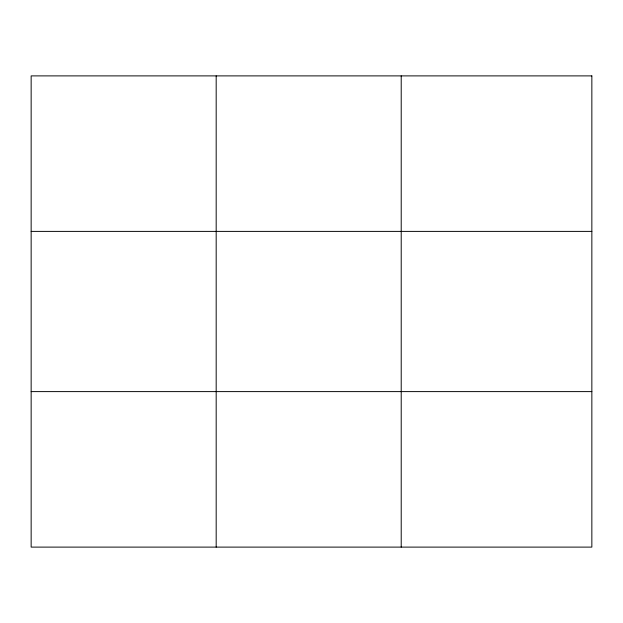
<?xml version="1.0" encoding="UTF-8"?>
<svg xmlns="http://www.w3.org/2000/svg" width="623" height="623" viewBox="0 0 623 623"><rect width="100%" height="100%" fill="white"/><g stroke="black" fill="none" stroke-linecap="round" stroke-linejoin="round"><path stroke-width="0.93" d="M216.181 547.111L216.181 75.889M401.212 547.111L401.212 75.889M31.15 231.39L591.85 231.39M31.15 391.61L591.85 391.61M591.85 75.889L591.85 547.111L31.15 547.111L31.15 75.889L591.85 75.889"/></g></svg>
